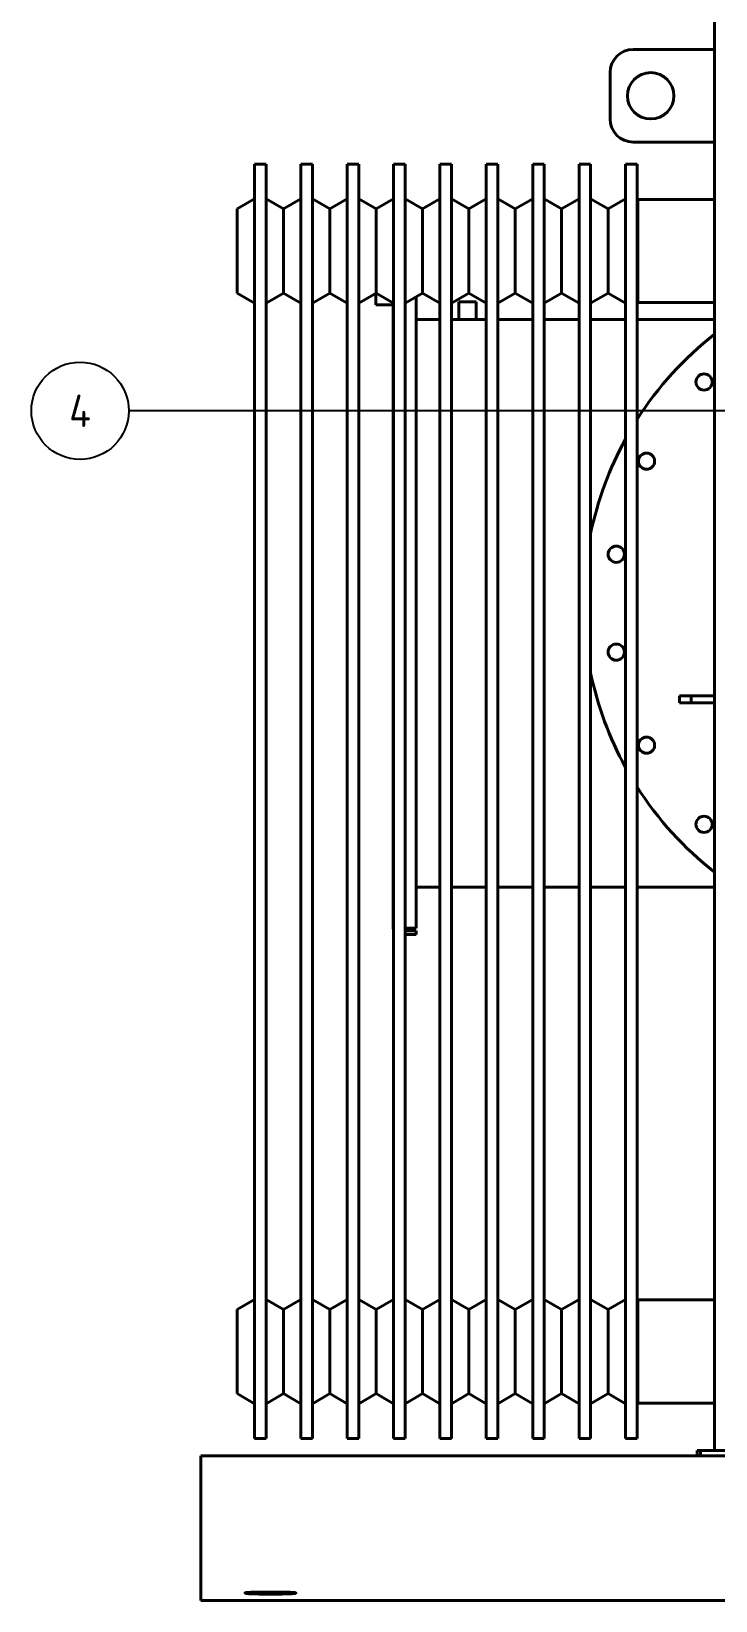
# Model space of a CAD drawing. Header units: millimetres. Extents: x 0 to 5887, y 0 to 4158.
# Drawn here: x 4226 to 4816, y 1112 to 2467 of the extents above; entities that cross this region are included whole.
import ezdxf

# ---------------------------------------------------------------- set-up
doc = ezdxf.new("R2010")
doc.units = ezdxf.units.MM
doc.header["$LTSCALE"] = 7
doc.layers.add('가시적인 것(ISO)', color=3, linetype='Continuous', lineweight=40)
doc.layers.add('기호(ISO)', color=5, linetype='Continuous', lineweight=25)
doc.styles.add('부품번호텍스트_M2B', font='isocp.shx')

# ---------------------------------------------------------------- blocks, each defined once
blk = doc.blocks.new('품번기호12')
at = {"layer": '기호(ISO)', "color": 7}
for p, q in [((716.98, 305.57), (714.98, 305.97)), ((714.98, 305.97), (714.98, 305.17)), ((714.98, 305.57), (615.68, 305.57)), ((714.98, 305.57), (716.98, 305.57)), ((714.98, 305.17), (716.98, 305.57))]:
    blk.add_line(p, q, dxfattribs=at)
at = {"layer": '기호(ISO)', "color": 7, "flags": 128}
blk.add_lwpolyline([(714.98, 305.17), (716.98, 305.57), (714.98, 305.97), (714.98, 305.17)], dxfattribs=at)
at = {"layer": '기호(ISO)'}
blk.add_circle((609.68, 305.57), 6, dxfattribs=at)
at = {"layer": '기호(ISO)', "color": 7}
blk.add_solid([(714.98, 305.17), (716.98, 305.57), (714.98, 305.97), (714.98, 305.17)], dxfattribs=at)
at = {"layer": '기호(ISO)', "color": 7, "insert": (609.68, 305.57), "char_height": 4, "attachment_point": 5, "style": '부품번호텍스트_M2B'}
blk.add_mtext('4', dxfattribs=at)

msp = doc.modelspace()

# ---------------------------------------------------------------- linework, layer by layer
at = {"layer": '가시적인 것(ISO)'}
for p, q in [((4815.0357, 1241.4081), (4815.0357, 2482.1081)), ((4815.0357, 2450.9081), (4745.0357, 2450.9081)), ((4725.0357, 2390.9081), (4725.0357, 2430.9081)), ((4815.0357, 2370.9081), (4745.0357, 2370.9081)), ((4418.2357, 2351.9081), (4418.2357, 2345.8774)), ((4418.2357, 2351.9081), (4428.2357, 2351.9081)), ((4418.2357, 2309.7175), (4418.2357, 2345.8774)), ((4428.2357, 2345.8774), (4428.2357, 2351.9081)), ((4428.2357, 2345.8774), (4428.2357, 2309.7175)), ((4458.2357, 2351.9081), (4458.2357, 2345.8774)), ((4458.2357, 2351.9081), (4468.2357, 2351.9081)), ((4458.2357, 2309.7175), (4458.2357, 2345.8774)), ((4468.2357, 2345.8774), (4468.2357, 2351.9081)), ((4468.2357, 2345.8774), (4468.2357, 2309.7175)), ((4498.2357, 2351.9081), (4498.2357, 2345.8774)), ((4498.2357, 2351.9081), (4508.2357, 2351.9081)), ((4498.2357, 2309.7175), (4498.2357, 2345.8774)), ((4508.2357, 2345.8774), (4508.2357, 2351.9081)), ((4508.2357, 2345.8774), (4508.2357, 2309.7175)), ((4538.2357, 2351.9081), (4538.2357, 2345.8774)), ((4538.2357, 2351.9081), (4548.2357, 2351.9081)), ((4538.2357, 2309.7175), (4538.2357, 2345.8774)), ((4548.2357, 2345.8774), (4548.2357, 2351.9081)), ((4548.2357, 2345.8774), (4548.2357, 2309.7175)), ((4578.2357, 2351.9081), (4578.2357, 2345.8774)), ((4578.2357, 2351.9081), (4588.2357, 2351.9081)), ((4578.2357, 2309.7175), (4578.2357, 2345.8774)), ((4588.2357, 2345.8774), (4588.2357, 2351.9081)), ((4588.2357, 2345.8774), (4588.2357, 2309.7175)), ((4618.2357, 2351.9081), (4618.2357, 2345.8774)), ((4618.2357, 2351.9081), (4628.2357, 2351.9081)), ((4618.2357, 2309.7175), (4618.2357, 2345.8774)), ((4628.2357, 2345.8774), (4628.2357, 2351.9081)), ((4628.2357, 2345.8774), (4628.2357, 2309.7175)), ((4658.2357, 2351.9081), (4658.2357, 2345.8774)), ((4658.2357, 2351.9081), (4668.2357, 2351.9081)), ((4658.2357, 2309.7175), (4658.2357, 2345.8774)), ((4668.2357, 2345.8774), (4668.2357, 2351.9081)), ((4668.2357, 2345.8774), (4668.2357, 2309.7175)), ((4698.2357, 2351.9081), (4698.2357, 2345.8774)), ((4698.2357, 2351.9081), (4708.2357, 2351.9081)), ((4698.2357, 2309.7175), (4698.2357, 2345.8774)), ((4708.2357, 2345.8774), (4708.2357, 2351.9081)), ((4708.2357, 2345.8774), (4708.2357, 2309.7175)), ((4738.2357, 2351.9081), (4738.2357, 2345.8774)), ((4738.2357, 2351.9081), (4748.2357, 2351.9081)), ((4738.2357, 2309.7175), (4738.2357, 2345.8774)), ((4748.2357, 2345.8774), (4748.2357, 2351.9081)), ((4748.2357, 2345.8774), (4748.2357, 2309.7175)), ((4403.2357, 2313.2479), (4418.2357, 2321.9081)), ((4443.2357, 2313.2479), (4428.2357, 2321.9081)), ((4443.2357, 2313.2479), (4458.2357, 2321.9081)), ((4483.2357, 2313.2479), (4468.2357, 2321.9081)), ((4483.2357, 2313.2479), (4498.2357, 2321.9081)), ((4523.2357, 2313.2479), (4508.2357, 2321.9081)), ((4523.2357, 2313.2479), (4538.2357, 2321.9081)), ((4563.2357, 2313.2479), (4548.2357, 2321.9081)), ((4563.2357, 2313.2479), (4578.2357, 2321.9081)), ((4603.2357, 2313.2479), (4588.2357, 2321.9081)), ((4603.2357, 2313.2479), (4618.2357, 2321.9081)), ((4643.2357, 2313.2479), (4628.2357, 2321.9081)), ((4643.2357, 2313.2479), (4658.2357, 2321.9081)), ((4683.2357, 2313.2479), (4668.2357, 2321.9081)), ((4683.2357, 2313.2479), (4698.2357, 2321.9081)), ((4723.2357, 2313.2479), (4708.2357, 2321.9081)), ((4723.2357, 2313.2479), (4738.2357, 2321.9081)), ((4749.0151, 2321.4581), (4748.2357, 2321.9081)), ((4749.0151, 2321.4581), (4749.0151, 2232.3581)), ((4749.0151, 2321.4581), (4815.0357, 2321.4581)), ((4403.2357, 2313.2479), (4403.2357, 2240.5684)), ((4418.2357, 2309.7175), (4418.2357, 2286.2252)), ((4428.2357, 2286.2252), (4428.2357, 2309.7175)), ((4443.2357, 2313.2479), (4443.2357, 2240.5684)), ((4458.2357, 2309.7175), (4458.2357, 2286.2252)), ((4468.2357, 2286.2252), (4468.2357, 2309.7175)), ((4483.2357, 2313.2479), (4483.2357, 2240.5684)), ((4498.2357, 2309.7175), (4498.2357, 2286.2252)), ((4508.2357, 2286.2252), (4508.2357, 2309.7175)), ((4523.2357, 2313.2479), (4523.2357, 2240.5684)), ((4538.2357, 2309.7175), (4538.2357, 2286.2252)), ((4548.2357, 2286.2252), (4548.2357, 2309.7175)), ((4563.2357, 2313.2479), (4563.2357, 2240.5684)), ((4578.2357, 2309.7175), (4578.2357, 2286.2252)), ((4588.2357, 2286.2252), (4588.2357, 2309.7175)), ((4603.2357, 2313.2479), (4603.2357, 2240.5684)), ((4618.2357, 2309.7175), (4618.2357, 2286.2252)), ((4628.2357, 2286.2252), (4628.2357, 2309.7175)), ((4643.2357, 2313.2479), (4643.2357, 2240.5684)), ((4658.2357, 2309.7175), (4658.2357, 2286.2252)), ((4668.2357, 2286.2252), (4668.2357, 2309.7175)), ((4683.2357, 2313.2479), (4683.2357, 2240.5684)), ((4698.2357, 2309.7175), (4698.2357, 2286.2252)), ((4708.2357, 2286.2252), (4708.2357, 2309.7175)), ((4723.2357, 2313.2479), (4723.2357, 2240.5684)), ((4738.2357, 2309.7175), (4738.2357, 2286.2252)), ((4748.2357, 2286.2252), (4748.2357, 2309.7175)), ((4418.2357, 1317.5911), (4418.2357, 2286.2252)), ((4428.2357, 2286.2252), (4428.2357, 1317.5911)), ((4458.2357, 1317.5911), (4458.2357, 2286.2252)), ((4468.2357, 2286.2252), (4468.2357, 1317.5911)), ((4498.2357, 1317.5911), (4498.2357, 2286.2252)), ((4508.2357, 2286.2252), (4508.2357, 1317.5911)), ((4538.2357, 1317.5911), (4538.2357, 2286.2252)), ((4548.2357, 2286.2252), (4548.2357, 1317.5911)), ((4578.2357, 1317.5911), (4578.2357, 2286.2252)), ((4588.2357, 2286.2252), (4588.2357, 1317.5911)), ((4618.2357, 1317.5911), (4618.2357, 2286.2252)), ((4628.2357, 2286.2252), (4628.2357, 1317.5911)), ((4658.2357, 1317.5911), (4658.2357, 2286.2252)), ((4668.2357, 2286.2252), (4668.2357, 1317.5911)), ((4698.2357, 1317.5911), (4698.2357, 2286.2252)), ((4708.2357, 2286.2252), (4708.2357, 1317.5911)), ((4738.2357, 1317.5911), (4738.2357, 2286.2252)), ((4748.2357, 2286.2252), (4748.2357, 1317.5911)), ((4403.2357, 2240.5684), (4418.2357, 2231.9081)), ((4443.2357, 2240.5684), (4428.2357, 2231.9081)), ((4443.2357, 2240.5684), (4458.2357, 2231.9081)), ((4483.2357, 2240.5684), (4468.2357, 2231.9081)), ((4483.2357, 2240.5684), (4498.2357, 2231.9081)), ((4523.2357, 2240.5684), (4508.2357, 2231.9081)), ((4522.8357, 2240.3374), (4522.8357, 2230.4081)), ((4523.2357, 2240.5684), (4538.2357, 2231.9081)), ((4563.2357, 2240.5684), (4548.2357, 2231.9081)), ((4557.8357, 2237.4507), (4557.8357, 1692.3709)), ((4563.2357, 2240.5684), (4578.2357, 2231.9081)), ((4603.2357, 2240.5684), (4588.2357, 2231.9081)), ((4603.2357, 2240.5684), (4618.2357, 2231.9081)), ((4643.2357, 2240.5684), (4628.2357, 2231.9081)), ((4643.2357, 2240.5684), (4658.2357, 2231.9081)), ((4683.2357, 2240.5684), (4668.2357, 2231.9081)), ((4683.2357, 2240.5684), (4698.2357, 2231.9081)), ((4723.2357, 2240.5684), (4708.2357, 2231.9081)), ((4723.2357, 2240.5684), (4738.2357, 2231.9081)), ((4537.8357, 2230.4081), (4522.8357, 2230.4081)), ((4537.8357, 1693.3081), (4537.8357, 2232.1391)), ((4609.5357, 2232.9081), (4594.5357, 2232.9081)), ((4594.5357, 2217.9081), (4594.5357, 2232.9081)), ((4609.5357, 2217.9081), (4609.5357, 2232.9081)), ((4749.0151, 2232.3581), (4748.2357, 2231.9081)), ((4749.0151, 2232.3581), (4815.0357, 2232.3581)), ((4557.8357, 2217.9081), (4578.2357, 2217.9081)), ((4588.2357, 2217.9081), (4618.2357, 2217.9081)), ((4628.2357, 2217.9081), (4658.2357, 2217.9081)), ((4668.2357, 2217.9081), (4698.2357, 2217.9081)), ((4708.2357, 2217.9081), (4738.2357, 2217.9081)), ((4748.2357, 2217.9081), (4815.0357, 2217.9081)), ((4795.0357, 1892.9081), (4785.0357, 1892.9081)), ((4785.0357, 1892.9081), (4785.0357, 1886.9081)), ((4785.0357, 1886.9081), (4795.0357, 1886.9081)), ((4795.0357, 1886.9081), (4795.0357, 1892.9081)), ((4795.0357, 1892.9081), (4815.0357, 1892.9081)), ((4795.0357, 1886.9081), (4815.0357, 1886.9081)), ((4815.0357, 1886.9081), (4815.0357, 1892.9081)), ((4557.8357, 1727.9081), (4578.2357, 1727.9081)), ((4588.2357, 1727.9081), (4618.2357, 1727.9081)), ((4628.2357, 1727.9081), (4658.2357, 1727.9081)), ((4668.2357, 1727.9081), (4698.2357, 1727.9081)), ((4708.2357, 1727.9081), (4738.2357, 1727.9081)), ((4748.2357, 1727.9081), (4815.0357, 1727.9081)), ((4537.8357, 1693.3081), (4538.2357, 1693.3081)), ((4557.8357, 1692.3709), (4548.2357, 1692.3709)), ((4548.2357, 1690.1081), (4557.8357, 1690.1081)), ((4548.2357, 1686.9081), (4557.8357, 1686.9081)), ((4557.8357, 1690.1081), (4557.8357, 1686.9081)), ((4403.2357, 1363.2479), (4418.2357, 1371.9081)), ((4443.2357, 1363.2479), (4428.2357, 1371.9081)), ((4443.2357, 1363.2479), (4458.2357, 1371.9081)), ((4483.2357, 1363.2479), (4468.2357, 1371.9081)), ((4483.2357, 1363.2479), (4498.2357, 1371.9081)), ((4523.2357, 1363.2479), (4508.2357, 1371.9081)), ((4523.2357, 1363.2479), (4538.2357, 1371.9081)), ((4563.2357, 1363.2479), (4548.2357, 1371.9081)), ((4563.2357, 1363.2479), (4578.2357, 1371.9081)), ((4603.2357, 1363.2479), (4588.2357, 1371.9081)), ((4603.2357, 1363.2479), (4618.2357, 1371.9081)), ((4643.2357, 1363.2479), (4628.2357, 1371.9081)), ((4643.2357, 1363.2479), (4658.2357, 1371.9081)), ((4683.2357, 1363.2479), (4668.2357, 1371.9081)), ((4683.2357, 1363.2479), (4698.2357, 1371.9081)), ((4723.2357, 1363.2479), (4708.2357, 1371.9081)), ((4723.2357, 1363.2479), (4738.2357, 1371.9081)), ((4749.0151, 1371.4581), (4748.2357, 1371.9081)), ((4749.0151, 1371.4581), (4749.0151, 1282.3581)), ((4749.0151, 1371.4581), (4815.0357, 1371.4581)), ((4403.2357, 1363.2479), (4403.2357, 1290.5684)), ((4443.2357, 1363.2479), (4443.2357, 1290.5684)), ((4483.2357, 1363.2479), (4483.2357, 1290.5684)), ((4523.2357, 1363.2479), (4523.2357, 1290.5684)), ((4563.2357, 1363.2479), (4563.2357, 1290.5684)), ((4603.2357, 1363.2479), (4603.2357, 1290.5684)), ((4643.2357, 1363.2479), (4643.2357, 1290.5684)), ((4683.2357, 1363.2479), (4683.2357, 1290.5684)), ((4723.2357, 1363.2479), (4723.2357, 1290.5684)), ((4418.2357, 1317.5911), (4418.2357, 1294.0988)), ((4428.2357, 1294.0988), (4428.2357, 1317.5911)), ((4458.2357, 1317.5911), (4458.2357, 1294.0988)), ((4468.2357, 1294.0988), (4468.2357, 1317.5911)), ((4498.2357, 1317.5911), (4498.2357, 1294.0988)), ((4508.2357, 1294.0988), (4508.2357, 1317.5911)), ((4538.2357, 1317.5911), (4538.2357, 1294.0988)), ((4548.2357, 1294.0988), (4548.2357, 1317.5911)), ((4578.2357, 1317.5911), (4578.2357, 1294.0988)), ((4588.2357, 1294.0988), (4588.2357, 1317.5911)), ((4618.2357, 1317.5911), (4618.2357, 1294.0988)), ((4628.2357, 1294.0988), (4628.2357, 1317.5911)), ((4658.2357, 1317.5911), (4658.2357, 1294.0988)), ((4668.2357, 1294.0988), (4668.2357, 1317.5911)), ((4698.2357, 1317.5911), (4698.2357, 1294.0988)), ((4708.2357, 1294.0988), (4708.2357, 1317.5911)), ((4738.2357, 1317.5911), (4738.2357, 1294.0988)), ((4748.2357, 1294.0988), (4748.2357, 1317.5911)), ((4403.2357, 1290.5684), (4418.2357, 1281.9081)), ((4418.2357, 1257.9389), (4418.2357, 1294.0988)), ((4428.2357, 1294.0988), (4428.2357, 1257.9389)), ((4443.2357, 1290.5684), (4428.2357, 1281.9081)), ((4443.2357, 1290.5684), (4458.2357, 1281.9081)), ((4458.2357, 1257.9389), (4458.2357, 1294.0988)), ((4468.2357, 1294.0988), (4468.2357, 1257.9389)), ((4483.2357, 1290.5684), (4468.2357, 1281.9081)), ((4483.2357, 1290.5684), (4498.2357, 1281.9081)), ((4498.2357, 1257.9389), (4498.2357, 1294.0988)), ((4508.2357, 1294.0988), (4508.2357, 1257.9389)), ((4523.2357, 1290.5684), (4508.2357, 1281.9081)), ((4523.2357, 1290.5684), (4538.2357, 1281.9081)), ((4538.2357, 1257.9389), (4538.2357, 1294.0988)), ((4548.2357, 1294.0988), (4548.2357, 1257.9389)), ((4563.2357, 1290.5684), (4548.2357, 1281.9081)), ((4563.2357, 1290.5684), (4578.2357, 1281.9081)), ((4578.2357, 1257.9389), (4578.2357, 1294.0988)), ((4588.2357, 1294.0988), (4588.2357, 1257.9389)), ((4603.2357, 1290.5684), (4588.2357, 1281.9081)), ((4603.2357, 1290.5684), (4618.2357, 1281.9081)), ((4618.2357, 1257.9389), (4618.2357, 1294.0988)), ((4628.2357, 1294.0988), (4628.2357, 1257.9389)), ((4643.2357, 1290.5684), (4628.2357, 1281.9081)), ((4643.2357, 1290.5684), (4658.2357, 1281.9081)), ((4658.2357, 1257.9389), (4658.2357, 1294.0988)), ((4668.2357, 1294.0988), (4668.2357, 1257.9389)), ((4683.2357, 1290.5684), (4668.2357, 1281.9081)), ((4683.2357, 1290.5684), (4698.2357, 1281.9081)), ((4698.2357, 1257.9389), (4698.2357, 1294.0988)), ((4708.2357, 1294.0988), (4708.2357, 1257.9389)), ((4723.2357, 1290.5684), (4708.2357, 1281.9081)), ((4723.2357, 1290.5684), (4738.2357, 1281.9081)), ((4738.2357, 1257.9389), (4738.2357, 1294.0988)), ((4748.2357, 1294.0988), (4748.2357, 1257.9389)), ((4749.0151, 1282.3581), (4748.2357, 1281.9081)), ((4749.0151, 1282.3581), (4815.0357, 1282.3581)), ((4418.2357, 1257.9389), (4418.2357, 1251.9081)), ((4418.2357, 1251.9081), (4428.2357, 1251.9081)), ((4428.2357, 1251.9081), (4428.2357, 1257.9389)), ((4458.2357, 1257.9389), (4458.2357, 1251.9081)), ((4458.2357, 1251.9081), (4468.2357, 1251.9081)), ((4468.2357, 1251.9081), (4468.2357, 1257.9389)), ((4498.2357, 1257.9389), (4498.2357, 1251.9081)), ((4498.2357, 1251.9081), (4508.2357, 1251.9081)), ((4508.2357, 1251.9081), (4508.2357, 1257.9389)), ((4538.2357, 1257.9389), (4538.2357, 1251.9081)), ((4538.2357, 1251.9081), (4548.2357, 1251.9081)), ((4548.2357, 1251.9081), (4548.2357, 1257.9389)), ((4578.2357, 1257.9389), (4578.2357, 1251.9081)), ((4578.2357, 1251.9081), (4588.2357, 1251.9081)), ((4588.2357, 1251.9081), (4588.2357, 1257.9389)), ((4618.2357, 1257.9389), (4618.2357, 1251.9081)), ((4618.2357, 1251.9081), (4628.2357, 1251.9081)), ((4628.2357, 1251.9081), (4628.2357, 1257.9389)), ((4658.2357, 1257.9389), (4658.2357, 1251.9081)), ((4658.2357, 1251.9081), (4668.2357, 1251.9081)), ((4668.2357, 1251.9081), (4668.2357, 1257.9389)), ((4698.2357, 1257.9389), (4698.2357, 1251.9081)), ((4698.2357, 1251.9081), (4708.2357, 1251.9081)), ((4708.2357, 1251.9081), (4708.2357, 1257.9389)), ((4738.2357, 1257.9389), (4738.2357, 1251.9081)), ((4738.2357, 1251.9081), (4748.2357, 1251.9081)), ((4748.2357, 1251.9081), (4748.2357, 1257.9389)), ((4800.0357, 1236.9081), (4372.0357, 1236.9081)), ((4372.0357, 1234.9081), (4372.0357, 1236.9081)), ((4372.0357, 1234.9081), (4372.0357, 1231.9154)), ((4803.0357, 1241.4081), (4800.0357, 1241.4081)), ((4800.0357, 1241.4081), (4800.0357, 1236.9081)), ((4800.0357, 1236.9081), (4803.0357, 1236.9081)), ((4803.0357, 1236.9081), (4803.0357, 1241.4081)), ((5191.0357, 1241.4081), (4803.0357, 1241.4081)), ((4803.0357, 1236.9081), (5191.0357, 1236.9081)), ((4372.0357, 1228.3053), (4372.0357, 1231.9154)), ((4372.0357, 1222.3199), (4372.0357, 1228.3053)), ((4372.0357, 1126.4964), (4372.0357, 1222.3199)), ((4372.0357, 1120.511), (4372.0357, 1126.4964)), ((4372.0357, 1116.9008), (4372.0357, 1120.511)), ((4372.0357, 1116.9008), (4372.0357, 1113.9081)), ((4372.0357, 1111.9081), (4372.0357, 1113.9081)), ((5622.0357, 1111.9081), (4372.0357, 1111.9081)), ((4422.0357, 1119.293), (4442.0357, 1119.293)), ((4442.0357, 1117.6147), (4422.0357, 1117.6147))]:
    msp.add_line(p, q, dxfattribs=at)
for centre, radius in [((4760.0357, 2410.9081), 20), ((4806.1169, 2163.827), 7), ((4756.4639, 2095.4856), 7), ((4730.3599, 2015.1454), 7), ((4730.3599, 1930.6708), 7), ((4756.4639, 1850.3307), 7), ((4806.1169, 1781.9893), 7)]:
    msp.add_circle(centre, radius, dxfattribs=at)
for centre, radius, start, end in [((4745.0357, 2430.9081), 20, 90, 180), ((4745.0357, 2390.9081), 20, 180, 270), ((4997.0357, 1972.9081), 295, 128.0936861, 147.4998277), ((4997.0357, 1972.9081), 295, 151.3169433, 168.2324502), ((4997.0357, 1972.9081), 295, 191.7675498, 208.6830567), ((4997.0357, 1972.9081), 295, 212.5001723, 231.9063139), ((4544.2357, 1693.3081), 6.4, 180, 200.3641348)]:
    msp.add_arc(centre, radius, start, end, dxfattribs=at)
for centre, major_axis in [((4422.0357, 1118.4538), (12, 0)), ((4442.0357, 1118.4538), (-12, 0))]:
    msp.add_ellipse(centre, major_axis=major_axis, ratio=0.069926812, start_param=1.570796327, end_param=4.71238898, dxfattribs=at)

# ---------------------------------------------------------------- block references
at = {"layer": '기호(ISO)', "xscale": 7, "yscale": 7, "zscale": 7}
msp.add_blockref('품번기호12', (0, 0), dxfattribs=at)

doc.saveas('drawing.dxf')
